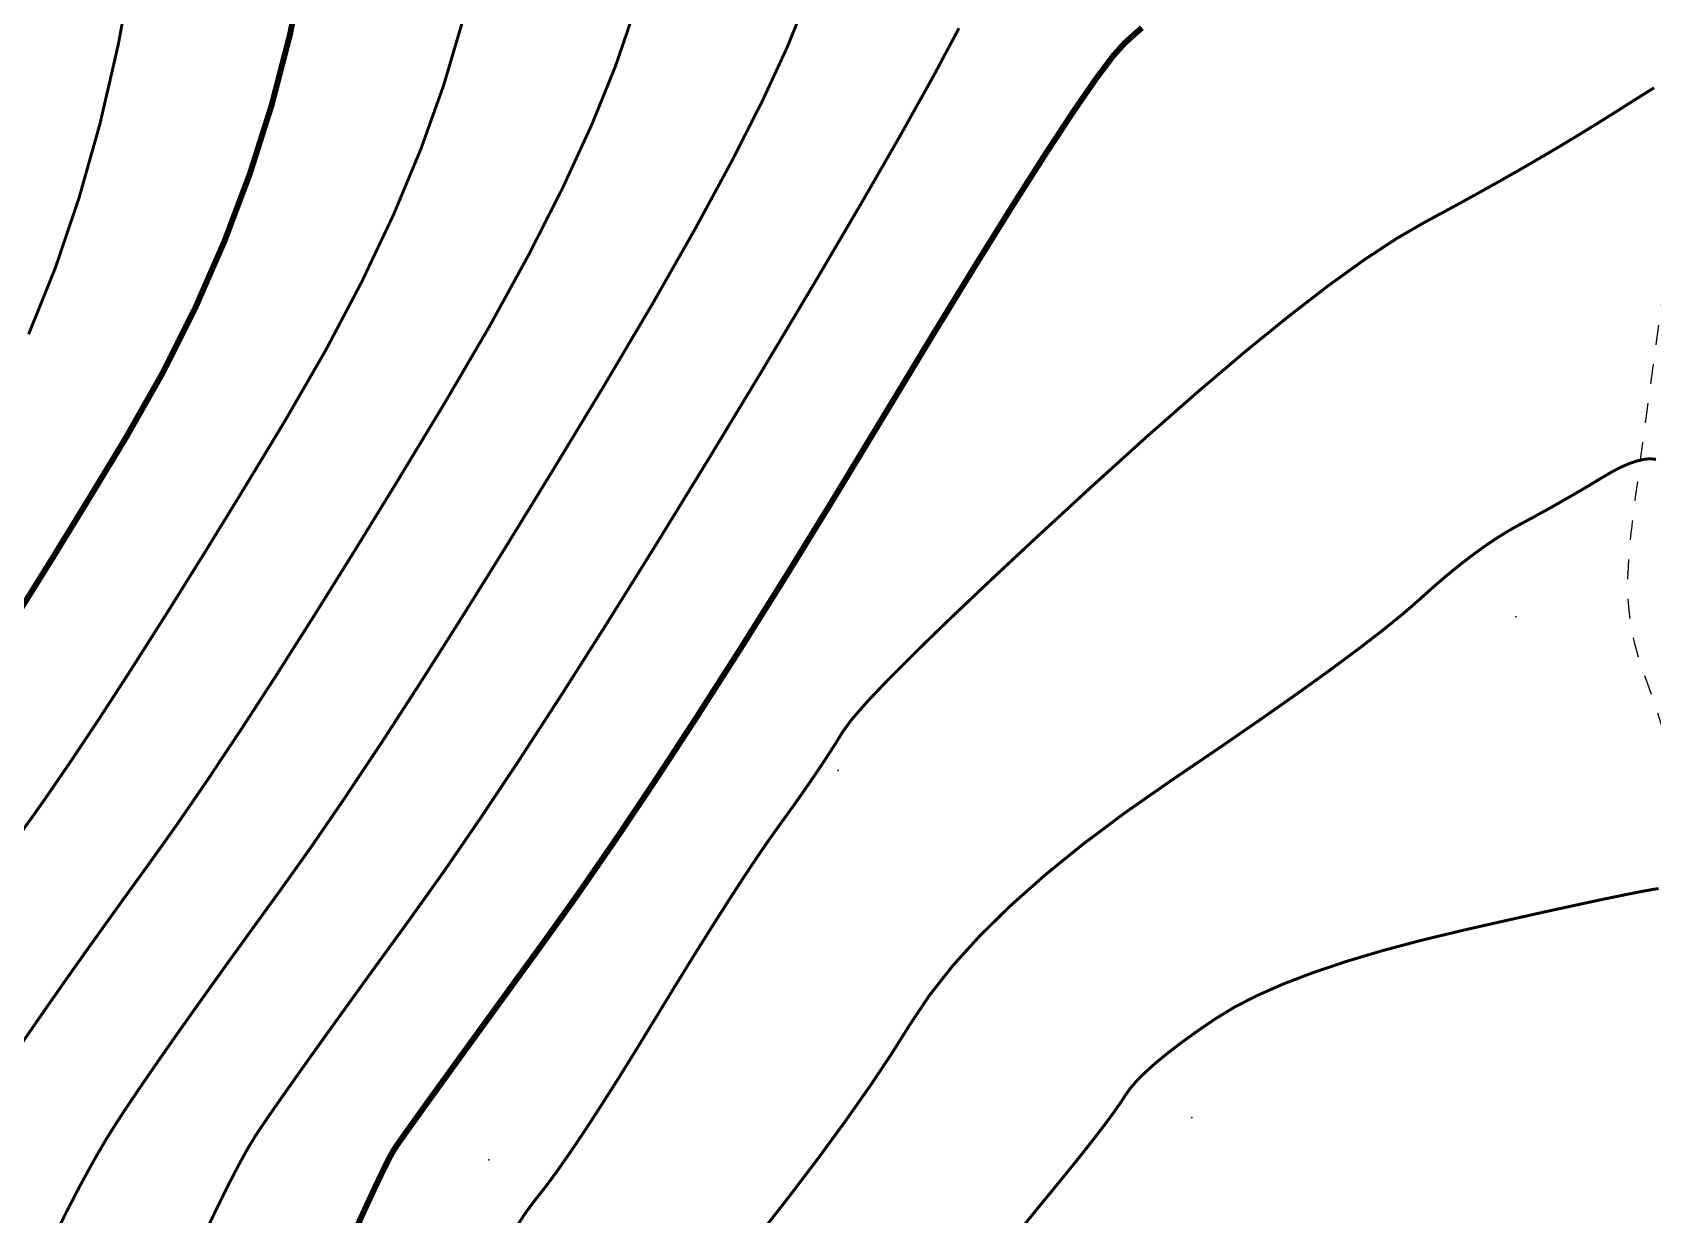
# Model space of a CAD drawing. Extents: x 940 to 1495, y 832 to 1212.
# Drawn here: x 1207.67 to 1248.83, y 894.16 to 924.2 of the extents above; entities that cross this region are included whole.
import ezdxf

# ---------------------------------------------------------------- set-up
doc = ezdxf.new("R2010")
doc.units = 0
doc.header["$LTSCALE"] = 0.5
doc.header["$PDSIZE"] = 0.2
doc.linetypes.add('X6', pattern=[2, 1, -1])
for name, color, linetype in [('DGX', 2, 'CONTINUOUS'), ('DLSS', 4, 'CONTINUOUS'), ('ZDH', 1, 'CONTINUOUS')]:
    doc.layers.add(name, color=color, linetype=linetype)

msp = doc.modelspace()

# ---------------------------------------------------------------- linework, layer by layer
at = {"layer": 'DGX', "linetype": 'Continuous', "const_width": 0.075, "flags": 128}
for points in [[(1217.758, 948.321), (1216.604, 946.823), (1215.603, 945.405), (1214.755, 944.068), (1214.06, 942.811), (1213.519, 941.636), (1213.065, 940.431), (1212.635, 939.089), (1212.228, 937.608), (1211.845, 935.99), (1211.485, 934.234), (1211.149, 932.339), (1210.836, 930.307), (1210.547, 928.137), (1210.233, 925.948), (1209.846, 923.861), (1209.387, 921.876), (1208.855, 919.992), (1208.251, 918.209), (1207.574, 916.528)], [(1217.758, 948.321), (1216.604, 946.823), (1215.603, 945.405), (1214.755, 944.068), (1214.06, 942.811), (1213.519, 941.636), (1213.065, 940.431), (1212.635, 939.089), (1212.228, 937.608), (1211.845, 935.99), (1211.485, 934.234), (1211.149, 932.339), (1210.836, 930.307), (1210.547, 928.137), (1210.233, 925.948), (1209.846, 923.861), (1209.387, 921.876), (1208.855, 919.992), (1208.251, 918.209), (1207.574, 916.528)], [(1217.758, 948.321), (1216.604, 946.823), (1215.603, 945.405), (1214.755, 944.068), (1214.06, 942.811), (1213.519, 941.636), (1213.065, 940.431), (1212.635, 939.089), (1212.228, 937.608), (1211.845, 935.99), (1211.485, 934.234), (1211.149, 932.339), (1210.836, 930.307), (1210.547, 928.137), (1210.233, 925.948), (1209.846, 923.861), (1209.387, 921.876), (1208.855, 919.992), (1208.251, 918.209), (1207.574, 916.528)], [(1217.758, 948.321), (1216.604, 946.823), (1215.603, 945.405), (1214.755, 944.068), (1214.06, 942.811), (1213.519, 941.636), (1213.065, 940.431), (1212.635, 939.089), (1212.228, 937.608), (1211.845, 935.99), (1211.485, 934.234), (1211.149, 932.339), (1210.836, 930.307), (1210.547, 928.137), (1210.233, 925.948), (1209.846, 923.861), (1209.387, 921.876), (1208.855, 919.992), (1208.251, 918.209), (1207.574, 916.528)], [(1217.758, 948.321), (1216.604, 946.823), (1215.603, 945.405), (1214.755, 944.068), (1214.06, 942.811), (1213.519, 941.636), (1213.065, 940.431), (1212.635, 939.089), (1212.228, 937.608), (1211.845, 935.99), (1211.485, 934.234), (1211.149, 932.339), (1210.836, 930.307), (1210.547, 928.137), (1210.233, 925.948), (1209.846, 923.861), (1209.387, 921.876), (1208.855, 919.992), (1208.251, 918.209), (1207.574, 916.528)], [(1217.758, 948.321), (1216.604, 946.823), (1215.603, 945.405), (1214.755, 944.068), (1214.06, 942.811), (1213.519, 941.636), (1213.065, 940.431), (1212.635, 939.089), (1212.228, 937.608), (1211.845, 935.99), (1211.485, 934.234), (1211.149, 932.339), (1210.836, 930.307), (1210.547, 928.137), (1210.233, 925.948), (1209.846, 923.861), (1209.387, 921.876), (1208.855, 919.992), (1208.251, 918.209), (1207.574, 916.528)], [(1227.313, 924.981), (1226.843, 923.819), (1226.219, 922.47), (1225.441, 920.935), (1224.509, 919.213), (1223.424, 917.305), (1222.185, 915.211), (1220.905, 913.096), (1219.697, 911.128), (1218.561, 909.307), (1217.497, 907.631), (1216.506, 906.102), (1215.586, 904.72), (1214.738, 903.484), (1213.962, 902.394), (1213.25, 901.413), (1212.594, 900.503), (1211.994, 899.665), (1211.45, 898.898), (1210.963, 898.203), (1210.532, 897.579), (1210.157, 897.026), (1209.838, 896.544), (1209.538, 896.066), (1209.221, 895.52), (1208.886, 894.908), (1208.535, 894.23), (1208.165, 893.486)], [(1227.313, 924.981), (1226.843, 923.819), (1226.219, 922.47), (1225.441, 920.935), (1224.509, 919.213), (1223.424, 917.305), (1222.185, 915.211), (1220.905, 913.096), (1219.697, 911.128), (1218.561, 909.307), (1217.497, 907.631), (1216.506, 906.102), (1215.586, 904.72), (1214.738, 903.484), (1213.962, 902.394), (1213.25, 901.413), (1212.594, 900.503), (1211.994, 899.665), (1211.45, 898.898), (1210.963, 898.203), (1210.532, 897.579), (1210.157, 897.026), (1209.838, 896.544), (1209.538, 896.066), (1209.221, 895.52), (1208.886, 894.908), (1208.535, 894.23), (1208.165, 893.486)], [(1227.313, 924.981), (1226.843, 923.819), (1226.219, 922.47), (1225.441, 920.935), (1224.509, 919.213), (1223.424, 917.305), (1222.185, 915.211), (1220.905, 913.096), (1219.697, 911.128), (1218.561, 909.307), (1217.497, 907.631), (1216.506, 906.102), (1215.586, 904.72), (1214.738, 903.484), (1213.962, 902.394), (1213.25, 901.413), (1212.594, 900.503), (1211.994, 899.665), (1211.45, 898.898), (1210.963, 898.203), (1210.532, 897.579), (1210.157, 897.026), (1209.838, 896.544), (1209.538, 896.066), (1209.221, 895.52), (1208.886, 894.908), (1208.535, 894.23), (1208.165, 893.486)], [(1227.313, 924.981), (1226.843, 923.819), (1226.219, 922.47), (1225.441, 920.935), (1224.509, 919.213), (1223.424, 917.305), (1222.185, 915.211), (1220.905, 913.096), (1219.697, 911.128), (1218.561, 909.307), (1217.497, 907.631), (1216.506, 906.102), (1215.586, 904.72), (1214.738, 903.484), (1213.962, 902.394), (1213.25, 901.413), (1212.594, 900.503), (1211.994, 899.665), (1211.45, 898.898), (1210.963, 898.203), (1210.532, 897.579), (1210.157, 897.026), (1209.838, 896.544), (1209.538, 896.066), (1209.221, 895.52), (1208.886, 894.908), (1208.535, 894.23), (1208.165, 893.486)], [(1222.947, 924.701), (1222.479, 923.333), (1221.878, 921.85), (1221.143, 920.253), (1220.275, 918.542), (1219.274, 916.716), (1218.139, 914.775), (1216.971, 912.845), (1215.868, 911.048), (1214.83, 909.384), (1213.859, 907.854), (1212.953, 906.458), (1212.113, 905.196), (1211.339, 904.067), (1210.63, 903.072), (1209.972, 902.163), (1209.348, 901.294), (1208.758, 900.465), (1208.204, 899.675), (1207.683, 898.925), (1207.198, 898.215)], [(1222.947, 924.701), (1222.479, 923.333), (1221.878, 921.85), (1221.143, 920.253), (1220.275, 918.542), (1219.274, 916.716), (1218.139, 914.775), (1216.971, 912.845), (1215.868, 911.048), (1214.83, 909.384), (1213.859, 907.854), (1212.953, 906.458), (1212.113, 905.196), (1211.339, 904.067), (1210.63, 903.072), (1209.972, 902.163), (1209.348, 901.294), (1208.758, 900.465), (1208.204, 899.675), (1207.683, 898.925), (1207.198, 898.215)], [(1222.947, 924.701), (1222.479, 923.333), (1221.878, 921.85), (1221.143, 920.253), (1220.275, 918.542), (1219.274, 916.716), (1218.139, 914.775), (1216.971, 912.845), (1215.868, 911.048), (1214.83, 909.384), (1213.859, 907.854), (1212.953, 906.458), (1212.113, 905.196), (1211.339, 904.067), (1210.63, 903.072), (1209.972, 902.163), (1209.348, 901.294), (1208.758, 900.465), (1208.204, 899.675), (1207.683, 898.925), (1207.198, 898.215)], [(1222.947, 924.701), (1222.479, 923.333), (1221.878, 921.85), (1221.143, 920.253), (1220.275, 918.542), (1219.274, 916.716), (1218.139, 914.775), (1216.971, 912.845), (1215.868, 911.048), (1214.83, 909.384), (1213.859, 907.854), (1212.953, 906.458), (1212.113, 905.196), (1211.339, 904.067), (1210.63, 903.072), (1209.972, 902.163), (1209.348, 901.294), (1208.758, 900.465), (1208.204, 899.675), (1207.683, 898.925), (1207.198, 898.215)], [(1222.947, 924.701), (1222.479, 923.333), (1221.878, 921.85), (1221.143, 920.253), (1220.275, 918.542), (1219.274, 916.716), (1218.139, 914.775), (1216.971, 912.845), (1215.868, 911.048), (1214.83, 909.384), (1213.859, 907.854), (1212.953, 906.458), (1212.113, 905.196), (1211.339, 904.067), (1210.63, 903.072), (1209.972, 902.163), (1209.348, 901.294), (1208.758, 900.465), (1208.204, 899.675), (1207.683, 898.925), (1207.198, 898.215)], [(1222.947, 924.701), (1222.479, 923.333), (1221.878, 921.85), (1221.143, 920.253), (1220.275, 918.542), (1219.274, 916.716), (1218.139, 914.775), (1216.971, 912.845), (1215.868, 911.048), (1214.83, 909.384), (1213.859, 907.854), (1212.953, 906.458), (1212.113, 905.196), (1211.339, 904.067), (1210.63, 903.072), (1209.972, 902.163), (1209.348, 901.294), (1208.758, 900.465), (1208.204, 899.675), (1207.683, 898.925), (1207.198, 898.215)], [(1218.58, 924.421), (1218.115, 922.847), (1217.537, 921.231), (1216.846, 919.572), (1216.041, 917.87), (1215.124, 916.127), (1214.093, 914.34), (1213.036, 912.593), (1212.038, 910.967), (1211.099, 909.462), (1210.22, 908.077), (1209.401, 906.814), (1208.641, 905.672), (1207.94, 904.65), (1207.299, 903.75)], [(1218.58, 924.421), (1218.115, 922.847), (1217.537, 921.231), (1216.846, 919.572), (1216.041, 917.87), (1215.124, 916.127), (1214.093, 914.34), (1213.036, 912.593), (1212.038, 910.967), (1211.099, 909.462), (1210.22, 908.077), (1209.401, 906.814), (1208.641, 905.672), (1207.94, 904.65), (1207.299, 903.75)], [(1218.58, 924.421), (1218.115, 922.847), (1217.537, 921.231), (1216.846, 919.572), (1216.041, 917.87), (1215.124, 916.127), (1214.093, 914.34), (1213.036, 912.593), (1212.038, 910.967), (1211.099, 909.462), (1210.22, 908.077), (1209.401, 906.814), (1208.641, 905.672), (1207.94, 904.65), (1207.299, 903.75)], [(1218.58, 924.421), (1218.115, 922.847), (1217.537, 921.231), (1216.846, 919.572), (1216.041, 917.87), (1215.124, 916.127), (1214.093, 914.34), (1213.036, 912.593), (1212.038, 910.967), (1211.099, 909.462), (1210.22, 908.077), (1209.401, 906.814), (1208.641, 905.672), (1207.94, 904.65), (1207.299, 903.75)], [(1218.58, 924.421), (1218.115, 922.847), (1217.537, 921.231), (1216.846, 919.572), (1216.041, 917.87), (1215.124, 916.127), (1214.093, 914.34), (1213.036, 912.593), (1212.038, 910.967), (1211.099, 909.462), (1210.22, 908.077), (1209.401, 906.814), (1208.641, 905.672), (1207.94, 904.65), (1207.299, 903.75)], [(1218.58, 924.421), (1218.115, 922.847), (1217.537, 921.231), (1216.846, 919.572), (1216.041, 917.87), (1215.124, 916.127), (1214.093, 914.34), (1213.036, 912.593), (1212.038, 910.967), (1211.099, 909.462), (1210.22, 908.077), (1209.401, 906.814), (1208.641, 905.672), (1207.94, 904.65), (1207.299, 903.75)], [(1231.207, 924.304), (1230.56, 923.09), (1229.738, 921.616), (1228.743, 919.885), (1227.574, 917.894), (1226.231, 915.646), (1224.84, 913.348), (1223.527, 911.209), (1222.292, 909.229), (1221.136, 907.408), (1220.058, 905.746), (1219.058, 904.244), (1218.136, 902.9), (1217.293, 901.716), (1216.527, 900.662), (1215.84, 899.712), (1215.23, 898.865), (1214.697, 898.121), (1214.243, 897.48), (1213.866, 896.943), (1213.567, 896.508), (1213.345, 896.177), (1213.143, 895.845), (1212.903, 895.41), (1212.625, 894.871), (1212.309, 894.228), (1211.954, 893.482)], [(1231.207, 924.304), (1230.56, 923.09), (1229.738, 921.616), (1228.743, 919.885), (1227.574, 917.894), (1226.231, 915.646), (1224.84, 913.348), (1223.527, 911.209), (1222.292, 909.229), (1221.136, 907.408), (1220.058, 905.746), (1219.058, 904.244), (1218.136, 902.9), (1217.293, 901.716), (1216.527, 900.662), (1215.84, 899.712), (1215.23, 898.865), (1214.697, 898.121), (1214.243, 897.48), (1213.866, 896.943), (1213.567, 896.508), (1213.345, 896.177), (1213.143, 895.845), (1212.903, 895.41), (1212.625, 894.871), (1212.309, 894.228), (1211.954, 893.482)], [(1231.207, 924.304), (1230.56, 923.09), (1229.738, 921.616), (1228.743, 919.885), (1227.574, 917.894), (1226.231, 915.646), (1224.84, 913.348), (1223.527, 911.209), (1222.292, 909.229), (1221.136, 907.408), (1220.058, 905.746), (1219.058, 904.244), (1218.136, 902.9), (1217.293, 901.716), (1216.527, 900.662), (1215.84, 899.712), (1215.23, 898.865), (1214.697, 898.121), (1214.243, 897.48), (1213.866, 896.943), (1213.567, 896.508), (1213.345, 896.177), (1213.143, 895.845), (1212.903, 895.41), (1212.625, 894.871), (1212.309, 894.228), (1211.954, 893.482)], [(1231.207, 924.304), (1230.56, 923.09), (1229.738, 921.616), (1228.743, 919.885), (1227.574, 917.894), (1226.231, 915.646), (1224.84, 913.348), (1223.527, 911.209), (1222.292, 909.229), (1221.136, 907.408), (1220.058, 905.746), (1219.058, 904.244), (1218.136, 902.9), (1217.293, 901.716), (1216.527, 900.662), (1215.84, 899.712), (1215.23, 898.865), (1214.697, 898.121), (1214.243, 897.48), (1213.866, 896.943), (1213.567, 896.508), (1213.345, 896.177), (1213.143, 895.845), (1212.903, 895.41), (1212.625, 894.871), (1212.309, 894.228), (1211.954, 893.482)], [(1231.207, 924.304), (1230.56, 923.09), (1229.738, 921.616), (1228.743, 919.885), (1227.574, 917.894), (1226.231, 915.646), (1224.84, 913.348), (1223.527, 911.209), (1222.292, 909.229), (1221.136, 907.408), (1220.058, 905.746), (1219.058, 904.244), (1218.136, 902.9), (1217.293, 901.716), (1216.527, 900.662), (1215.84, 899.712), (1215.23, 898.865), (1214.697, 898.121), (1214.243, 897.48), (1213.866, 896.943), (1213.567, 896.508), (1213.345, 896.177), (1213.143, 895.845), (1212.903, 895.41), (1212.625, 894.871), (1212.309, 894.228), (1211.954, 893.482)], [(1231.207, 924.304), (1230.56, 923.09), (1229.738, 921.616), (1228.743, 919.885), (1227.574, 917.894), (1226.231, 915.646), (1224.84, 913.348), (1223.527, 911.209), (1222.292, 909.229), (1221.136, 907.408), (1220.058, 905.746), (1219.058, 904.244), (1218.136, 902.9), (1217.293, 901.716), (1216.527, 900.662), (1215.84, 899.712), (1215.23, 898.865), (1214.697, 898.121), (1214.243, 897.48), (1213.866, 896.943), (1213.567, 896.508), (1213.345, 896.177), (1213.143, 895.845), (1212.903, 895.41), (1212.625, 894.871), (1212.309, 894.228), (1211.954, 893.482)], [(1248.864, 922.791), (1248.422, 922.514), (1247.914, 922.192), (1247.364, 921.848), (1246.798, 921.501), (1246.215, 921.153), (1245.615, 920.802), (1244.998, 920.45), (1244.365, 920.095), (1243.714, 919.739), (1243.047, 919.38), (1242.323, 918.961), (1241.504, 918.421), (1240.59, 917.763), (1239.581, 916.984), (1238.476, 916.086), (1237.277, 915.068), (1235.982, 913.93), (1234.592, 912.672), (1233.235, 911.422), (1232.04, 910.307), (1231.006, 909.326), (1230.134, 908.48), (1229.424, 907.769), (1228.876, 907.193), (1228.489, 906.751), (1228.264, 906.444), (1228.113, 906.197), (1227.947, 905.935), (1227.766, 905.659), (1227.571, 905.367), (1227.361, 905.061), (1227.137, 904.74), (1226.899, 904.405), (1226.645, 904.054), (1226.368, 903.665), (1226.058, 903.211), (1225.714, 902.694), (1225.338, 902.113), (1224.928, 901.469), (1224.484, 900.761), (1224.008, 899.989), (1223.498, 899.153), (1222.99, 898.322), (1222.519, 897.564), (1222.083, 896.88), (1221.684, 896.268), (1221.322, 895.729), (1220.996, 895.263), (1220.706, 894.87), (1220.453, 894.55), (1220.202, 894.216), (1219.921, 893.78)], [(1248.864, 922.791), (1248.422, 922.514), (1247.914, 922.192), (1247.364, 921.848), (1246.798, 921.501), (1246.215, 921.153), (1245.615, 920.802), (1244.998, 920.45), (1244.365, 920.095), (1243.714, 919.739), (1243.047, 919.38), (1242.323, 918.961), (1241.504, 918.421), (1240.59, 917.763), (1239.581, 916.984), (1238.476, 916.086), (1237.277, 915.068), (1235.982, 913.93), (1234.592, 912.672), (1233.235, 911.422), (1232.04, 910.307), (1231.006, 909.326), (1230.134, 908.48), (1229.424, 907.769), (1228.876, 907.193), (1228.489, 906.751), (1228.264, 906.444), (1228.113, 906.197), (1227.947, 905.935), (1227.766, 905.659), (1227.571, 905.367), (1227.361, 905.061), (1227.137, 904.74), (1226.899, 904.405), (1226.645, 904.054), (1226.368, 903.665), (1226.058, 903.211), (1225.714, 902.694), (1225.338, 902.113), (1224.928, 901.469), (1224.484, 900.761), (1224.008, 899.989), (1223.498, 899.153), (1222.99, 898.322), (1222.519, 897.564), (1222.083, 896.88), (1221.684, 896.268), (1221.322, 895.729), (1220.996, 895.263), (1220.706, 894.87), (1220.453, 894.55), (1220.202, 894.216), (1219.921, 893.78)], [(1248.864, 922.791), (1248.422, 922.514), (1247.914, 922.192), (1247.364, 921.848), (1246.798, 921.501), (1246.215, 921.153), (1245.615, 920.802), (1244.998, 920.45), (1244.365, 920.095), (1243.714, 919.739), (1243.047, 919.38), (1242.323, 918.961), (1241.504, 918.421), (1240.59, 917.763), (1239.581, 916.984), (1238.476, 916.086), (1237.277, 915.068), (1235.982, 913.93), (1234.592, 912.672), (1233.235, 911.422), (1232.04, 910.307), (1231.006, 909.326), (1230.134, 908.48), (1229.424, 907.769), (1228.876, 907.193), (1228.489, 906.751), (1228.264, 906.444), (1228.113, 906.197), (1227.947, 905.935), (1227.766, 905.659), (1227.571, 905.367), (1227.361, 905.061), (1227.137, 904.74), (1226.899, 904.405), (1226.645, 904.054), (1226.368, 903.665), (1226.058, 903.211), (1225.714, 902.694), (1225.338, 902.113), (1224.928, 901.469), (1224.484, 900.761), (1224.008, 899.989), (1223.498, 899.153), (1222.99, 898.322), (1222.519, 897.564), (1222.083, 896.88), (1221.684, 896.268), (1221.322, 895.729), (1220.996, 895.263), (1220.706, 894.87), (1220.453, 894.55), (1220.202, 894.216), (1219.921, 893.78)], [(1248.864, 922.791), (1248.422, 922.514), (1247.914, 922.192), (1247.364, 921.848), (1246.798, 921.501), (1246.215, 921.153), (1245.615, 920.802), (1244.998, 920.45), (1244.365, 920.095), (1243.714, 919.739), (1243.047, 919.38), (1242.323, 918.961), (1241.504, 918.421), (1240.59, 917.763), (1239.581, 916.984), (1238.476, 916.086), (1237.277, 915.068), (1235.982, 913.93), (1234.592, 912.672), (1233.235, 911.422), (1232.04, 910.307), (1231.006, 909.326), (1230.134, 908.48), (1229.424, 907.769), (1228.876, 907.193), (1228.489, 906.751), (1228.264, 906.444), (1228.113, 906.197), (1227.947, 905.935), (1227.766, 905.659), (1227.571, 905.367), (1227.361, 905.061), (1227.137, 904.74), (1226.899, 904.405), (1226.645, 904.054), (1226.368, 903.665), (1226.058, 903.211), (1225.714, 902.694), (1225.338, 902.113), (1224.928, 901.469), (1224.484, 900.761), (1224.008, 899.989), (1223.498, 899.153), (1222.99, 898.322), (1222.519, 897.564), (1222.083, 896.88), (1221.684, 896.268), (1221.322, 895.729), (1220.996, 895.263), (1220.706, 894.87), (1220.453, 894.55), (1220.202, 894.216), (1219.921, 893.78)], [(1248.864, 922.791), (1248.422, 922.514), (1247.914, 922.192), (1247.364, 921.848), (1246.798, 921.501), (1246.215, 921.153), (1245.615, 920.802), (1244.998, 920.45), (1244.365, 920.095), (1243.714, 919.739), (1243.047, 919.38), (1242.323, 918.961), (1241.504, 918.421), (1240.59, 917.763), (1239.581, 916.984), (1238.476, 916.086), (1237.277, 915.068), (1235.982, 913.93), (1234.592, 912.672), (1233.235, 911.422), (1232.04, 910.307), (1231.006, 909.326), (1230.134, 908.48), (1229.424, 907.769), (1228.876, 907.193), (1228.489, 906.751), (1228.264, 906.444), (1228.113, 906.197), (1227.947, 905.935), (1227.766, 905.659), (1227.571, 905.367), (1227.361, 905.061), (1227.137, 904.74), (1226.899, 904.405), (1226.645, 904.054), (1226.368, 903.665), (1226.058, 903.211), (1225.714, 902.694), (1225.338, 902.113), (1224.928, 901.469), (1224.484, 900.761), (1224.008, 899.989), (1223.498, 899.153), (1222.99, 898.322), (1222.519, 897.564), (1222.083, 896.88), (1221.684, 896.268), (1221.322, 895.729), (1220.996, 895.263), (1220.706, 894.87), (1220.453, 894.55), (1220.202, 894.216), (1219.921, 893.78)], [(1248.864, 922.791), (1248.422, 922.514), (1247.914, 922.192), (1247.364, 921.848), (1246.798, 921.501), (1246.215, 921.153), (1245.615, 920.802), (1244.998, 920.45), (1244.365, 920.095), (1243.714, 919.739), (1243.047, 919.38), (1242.323, 918.961), (1241.504, 918.421), (1240.59, 917.763), (1239.581, 916.984), (1238.476, 916.086), (1237.277, 915.068), (1235.982, 913.93), (1234.592, 912.672), (1233.235, 911.422), (1232.04, 910.307), (1231.006, 909.326), (1230.134, 908.48), (1229.424, 907.769), (1228.876, 907.193), (1228.489, 906.751), (1228.264, 906.444), (1228.113, 906.197), (1227.947, 905.935), (1227.766, 905.659), (1227.571, 905.367), (1227.361, 905.061), (1227.137, 904.74), (1226.899, 904.405), (1226.645, 904.054), (1226.368, 903.665), (1226.058, 903.211), (1225.714, 902.694), (1225.338, 902.113), (1224.928, 901.469), (1224.484, 900.761), (1224.008, 899.989), (1223.498, 899.153), (1222.99, 898.322), (1222.519, 897.564), (1222.083, 896.88), (1221.684, 896.268), (1221.322, 895.729), (1220.996, 895.263), (1220.706, 894.87), (1220.453, 894.55), (1220.202, 894.216), (1219.921, 893.78)], [(1248.914, 913.35), (1248.776, 913.365), (1248.62, 913.354), (1248.446, 913.316), (1248.255, 913.253), (1248.045, 913.162), (1247.817, 913.046), (1247.572, 912.904), (1247.316, 912.748), (1247.057, 912.594), (1246.795, 912.441), (1246.53, 912.289), (1246.263, 912.137), (1245.992, 911.987), (1245.719, 911.838), (1245.443, 911.69), (1245.16, 911.531), (1244.867, 911.349), (1244.564, 911.144), (1244.25, 910.917), (1243.926, 910.667), (1243.592, 910.395), (1243.248, 910.099), (1242.894, 909.781), (1242.481, 909.421), (1241.961, 909), (1241.334, 908.518), (1240.6, 907.974), (1239.76, 907.37), (1238.812, 906.704), (1237.757, 905.977), (1236.595, 905.189), (1235.429, 904.375), (1234.359, 903.574), (1233.385, 902.783), (1232.509, 902.004), (1231.729, 901.237), (1231.045, 900.481), (1230.459, 899.736), (1229.969, 899.002), (1229.493, 898.246), (1228.95, 897.432), (1228.338, 896.56), (1227.658, 895.63), (1226.91, 894.643), (1226.094, 893.598)], [(1248.914, 913.35), (1248.776, 913.365), (1248.62, 913.354), (1248.446, 913.316), (1248.255, 913.253), (1248.045, 913.162), (1247.817, 913.046), (1247.572, 912.904), (1247.316, 912.748), (1247.057, 912.594), (1246.795, 912.441), (1246.53, 912.289), (1246.263, 912.137), (1245.992, 911.987), (1245.719, 911.838), (1245.443, 911.69), (1245.16, 911.531), (1244.867, 911.349), (1244.564, 911.144), (1244.25, 910.917), (1243.926, 910.667), (1243.592, 910.395), (1243.248, 910.099), (1242.894, 909.781), (1242.481, 909.421), (1241.961, 909), (1241.334, 908.518), (1240.6, 907.974), (1239.76, 907.37), (1238.812, 906.704), (1237.757, 905.977), (1236.595, 905.189), (1235.429, 904.375), (1234.359, 903.574), (1233.385, 902.783), (1232.509, 902.004), (1231.729, 901.237), (1231.045, 900.481), (1230.459, 899.736), (1229.969, 899.002), (1229.493, 898.246), (1228.95, 897.432), (1228.338, 896.56), (1227.658, 895.63), (1226.91, 894.643), (1226.094, 893.598)], [(1248.914, 913.35), (1248.776, 913.365), (1248.62, 913.354), (1248.446, 913.316), (1248.255, 913.253), (1248.045, 913.162), (1247.817, 913.046), (1247.572, 912.904), (1247.316, 912.748), (1247.057, 912.594), (1246.795, 912.441), (1246.53, 912.289), (1246.263, 912.137), (1245.992, 911.987), (1245.719, 911.838), (1245.443, 911.69), (1245.16, 911.531), (1244.867, 911.349), (1244.564, 911.144), (1244.25, 910.917), (1243.926, 910.667), (1243.592, 910.395), (1243.248, 910.099), (1242.894, 909.781), (1242.481, 909.421), (1241.961, 909), (1241.334, 908.518), (1240.6, 907.974), (1239.76, 907.37), (1238.812, 906.704), (1237.757, 905.977), (1236.595, 905.189), (1235.429, 904.375), (1234.359, 903.574), (1233.385, 902.783), (1232.509, 902.004), (1231.729, 901.237), (1231.045, 900.481), (1230.459, 899.736), (1229.969, 899.002), (1229.493, 898.246), (1228.95, 897.432), (1228.338, 896.56), (1227.658, 895.63), (1226.91, 894.643), (1226.094, 893.598)], [(1248.914, 913.35), (1248.776, 913.365), (1248.62, 913.354), (1248.446, 913.316), (1248.255, 913.253), (1248.045, 913.162), (1247.817, 913.046), (1247.572, 912.904), (1247.316, 912.748), (1247.057, 912.594), (1246.795, 912.441), (1246.53, 912.289), (1246.263, 912.137), (1245.992, 911.987), (1245.719, 911.838), (1245.443, 911.69), (1245.16, 911.531), (1244.867, 911.349), (1244.564, 911.144), (1244.25, 910.917), (1243.926, 910.667), (1243.592, 910.395), (1243.248, 910.099), (1242.894, 909.781), (1242.481, 909.421), (1241.961, 909), (1241.334, 908.518), (1240.6, 907.974), (1239.76, 907.37), (1238.812, 906.704), (1237.757, 905.977), (1236.595, 905.189), (1235.429, 904.375), (1234.359, 903.574), (1233.385, 902.783), (1232.509, 902.004), (1231.729, 901.237), (1231.045, 900.481), (1230.459, 899.736), (1229.969, 899.002), (1229.493, 898.246), (1228.95, 897.432), (1228.338, 896.56), (1227.658, 895.63), (1226.91, 894.643), (1226.094, 893.598)], [(1248.914, 913.35), (1248.776, 913.365), (1248.62, 913.354), (1248.446, 913.316), (1248.255, 913.253), (1248.045, 913.162), (1247.817, 913.046), (1247.572, 912.904), (1247.316, 912.748), (1247.057, 912.594), (1246.795, 912.441), (1246.53, 912.289), (1246.263, 912.137), (1245.992, 911.987), (1245.719, 911.838), (1245.443, 911.69), (1245.16, 911.531), (1244.867, 911.349), (1244.564, 911.144), (1244.25, 910.917), (1243.926, 910.667), (1243.592, 910.395), (1243.248, 910.099), (1242.894, 909.781), (1242.481, 909.421), (1241.961, 909), (1241.334, 908.518), (1240.6, 907.974), (1239.76, 907.37), (1238.812, 906.704), (1237.757, 905.977), (1236.595, 905.189), (1235.429, 904.375), (1234.359, 903.574), (1233.385, 902.783), (1232.509, 902.004), (1231.729, 901.237), (1231.045, 900.481), (1230.459, 899.736), (1229.969, 899.002), (1229.493, 898.246), (1228.95, 897.432), (1228.338, 896.56), (1227.658, 895.63), (1226.91, 894.643), (1226.094, 893.598)], [(1248.914, 913.35), (1248.776, 913.365), (1248.62, 913.354), (1248.446, 913.316), (1248.255, 913.253), (1248.045, 913.162), (1247.817, 913.046), (1247.572, 912.904), (1247.316, 912.748), (1247.057, 912.594), (1246.795, 912.441), (1246.53, 912.289), (1246.263, 912.137), (1245.992, 911.987), (1245.719, 911.838), (1245.443, 911.69), (1245.16, 911.531), (1244.867, 911.349), (1244.564, 911.144), (1244.25, 910.917), (1243.926, 910.667), (1243.592, 910.395), (1243.248, 910.099), (1242.894, 909.781), (1242.481, 909.421), (1241.961, 909), (1241.334, 908.518), (1240.6, 907.974), (1239.76, 907.37), (1238.812, 906.704), (1237.757, 905.977), (1236.595, 905.189), (1235.429, 904.375), (1234.359, 903.574), (1233.385, 902.783), (1232.509, 902.004), (1231.729, 901.237), (1231.045, 900.481), (1230.459, 899.736), (1229.969, 899.002), (1229.493, 898.246), (1228.95, 897.432), (1228.338, 896.56), (1227.658, 895.63), (1226.91, 894.643), (1226.094, 893.598)], [(1248.978, 902.448), (1248.629, 902.387), (1248.162, 902.296), (1247.575, 902.175), (1246.87, 902.024), (1246.044, 901.844), (1245.1, 901.633), (1244.036, 901.392), (1242.955, 901.132), (1241.955, 900.866), (1241.039, 900.592), (1240.205, 900.312), (1239.454, 900.025), (1238.785, 899.731), (1238.199, 899.43), (1237.696, 899.122), (1237.256, 898.82), (1236.861, 898.535), (1236.511, 898.267), (1236.205, 898.016), (1235.945, 897.783), (1235.728, 897.568), (1235.557, 897.369), (1235.43, 897.188), (1235.303, 896.992), (1235.13, 896.746), (1234.912, 896.451), (1234.649, 896.108), (1234.34, 895.715), (1233.986, 895.274), (1233.586, 894.784), (1233.141, 894.244), (1232.66, 893.645)], [(1248.978, 902.448), (1248.629, 902.387), (1248.162, 902.296), (1247.575, 902.175), (1246.87, 902.024), (1246.044, 901.844), (1245.1, 901.633), (1244.036, 901.392), (1242.955, 901.132), (1241.955, 900.866), (1241.039, 900.592), (1240.205, 900.312), (1239.454, 900.025), (1238.785, 899.731), (1238.199, 899.43), (1237.696, 899.122), (1237.256, 898.82), (1236.861, 898.535), (1236.511, 898.267), (1236.205, 898.016), (1235.945, 897.783), (1235.728, 897.568), (1235.557, 897.369), (1235.43, 897.188), (1235.303, 896.992), (1235.13, 896.746), (1234.912, 896.451), (1234.649, 896.108), (1234.34, 895.715), (1233.986, 895.274), (1233.586, 894.784), (1233.141, 894.244), (1232.66, 893.645)], [(1248.978, 902.448), (1248.629, 902.387), (1248.162, 902.296), (1247.575, 902.175), (1246.87, 902.024), (1246.044, 901.844), (1245.1, 901.633), (1244.036, 901.392), (1242.955, 901.132), (1241.955, 900.866), (1241.039, 900.592), (1240.205, 900.312), (1239.454, 900.025), (1238.785, 899.731), (1238.199, 899.43), (1237.696, 899.122), (1237.256, 898.82), (1236.861, 898.535), (1236.511, 898.267), (1236.205, 898.016), (1235.945, 897.783), (1235.728, 897.568), (1235.557, 897.369), (1235.43, 897.188), (1235.303, 896.992), (1235.13, 896.746), (1234.912, 896.451), (1234.649, 896.108), (1234.34, 895.715), (1233.986, 895.274), (1233.586, 894.784), (1233.141, 894.244), (1232.66, 893.645)], [(1248.978, 902.448), (1248.629, 902.387), (1248.162, 902.296), (1247.575, 902.175), (1246.87, 902.024), (1246.044, 901.844), (1245.1, 901.633), (1244.036, 901.392), (1242.955, 901.132), (1241.955, 900.866), (1241.039, 900.592), (1240.205, 900.312), (1239.454, 900.025), (1238.785, 899.731), (1238.199, 899.43), (1237.696, 899.122), (1237.256, 898.82), (1236.861, 898.535), (1236.511, 898.267), (1236.205, 898.016), (1235.945, 897.783), (1235.728, 897.568), (1235.557, 897.369), (1235.43, 897.188), (1235.303, 896.992), (1235.13, 896.746), (1234.912, 896.451), (1234.649, 896.108), (1234.34, 895.715), (1233.986, 895.274), (1233.586, 894.784), (1233.141, 894.244), (1232.66, 893.645)], [(1248.978, 902.448), (1248.629, 902.387), (1248.162, 902.296), (1247.575, 902.175), (1246.87, 902.024), (1246.044, 901.844), (1245.1, 901.633), (1244.036, 901.392), (1242.955, 901.132), (1241.955, 900.866), (1241.039, 900.592), (1240.205, 900.312), (1239.454, 900.025), (1238.785, 899.731), (1238.199, 899.43), (1237.696, 899.122), (1237.256, 898.82), (1236.861, 898.535), (1236.511, 898.267), (1236.205, 898.016), (1235.945, 897.783), (1235.728, 897.568), (1235.557, 897.369), (1235.43, 897.188), (1235.303, 896.992), (1235.13, 896.746), (1234.912, 896.451), (1234.649, 896.108), (1234.34, 895.715), (1233.986, 895.274), (1233.586, 894.784), (1233.141, 894.244), (1232.66, 893.645)], [(1248.978, 902.448), (1248.629, 902.387), (1248.162, 902.296), (1247.575, 902.175), (1246.87, 902.024), (1246.044, 901.844), (1245.1, 901.633), (1244.036, 901.392), (1242.955, 901.132), (1241.955, 900.866), (1241.039, 900.592), (1240.205, 900.312), (1239.454, 900.025), (1238.785, 899.731), (1238.199, 899.43), (1237.696, 899.122), (1237.256, 898.82), (1236.861, 898.535), (1236.511, 898.267), (1236.205, 898.016), (1235.945, 897.783), (1235.728, 897.568), (1235.557, 897.369), (1235.43, 897.188), (1235.303, 896.992), (1235.13, 896.746), (1234.912, 896.451), (1234.649, 896.108), (1234.34, 895.715), (1233.986, 895.274), (1233.586, 894.784), (1233.141, 894.244), (1232.66, 893.645)]]:
    msp.add_lwpolyline(points, dxfattribs=at)
at = {"layer": 'DGX', "color": 3, "linetype": 'Continuous', "const_width": 0.15, "flags": 128}
for points in [[(1214.582, 925.951), (1214.213, 924.141), (1213.751, 922.361), (1213.196, 920.611), (1212.548, 918.89), (1211.808, 917.199), (1210.974, 915.537), (1210.048, 913.905), (1209.101, 912.342), (1208.208, 910.886), (1207.368, 909.539)], [(1214.582, 925.951), (1214.213, 924.141), (1213.751, 922.361), (1213.196, 920.611), (1212.548, 918.89), (1211.808, 917.199), (1210.974, 915.537), (1210.048, 913.905), (1209.101, 912.342), (1208.208, 910.886), (1207.368, 909.539)], [(1214.582, 925.951), (1214.213, 924.141), (1213.751, 922.361), (1213.196, 920.611), (1212.548, 918.89), (1211.808, 917.199), (1210.974, 915.537), (1210.048, 913.905), (1209.101, 912.342), (1208.208, 910.886), (1207.368, 909.539)], [(1214.582, 925.951), (1214.213, 924.141), (1213.751, 922.361), (1213.196, 920.611), (1212.548, 918.89), (1211.808, 917.199), (1210.974, 915.537), (1210.048, 913.905), (1209.101, 912.342), (1208.208, 910.886), (1207.368, 909.539)], [(1214.582, 925.951), (1214.213, 924.141), (1213.751, 922.361), (1213.196, 920.611), (1212.548, 918.89), (1211.808, 917.199), (1210.974, 915.537), (1210.048, 913.905), (1209.101, 912.342), (1208.208, 910.886), (1207.368, 909.539)], [(1214.582, 925.951), (1214.213, 924.141), (1213.751, 922.361), (1213.196, 920.611), (1212.548, 918.89), (1211.808, 917.199), (1210.974, 915.537), (1210.048, 913.905), (1209.101, 912.342), (1208.208, 910.886), (1207.368, 909.539)], [(1235.854, 924.316), (1235.642, 924.13), (1235.415, 923.925), (1235.114, 923.588), (1234.68, 923.009), (1234.114, 922.188), (1233.414, 921.123), (1232.582, 919.816), (1231.617, 918.266), (1230.519, 916.473), (1229.288, 914.438), (1228.017, 912.341), (1226.801, 910.365), (1225.637, 908.509), (1224.527, 906.774), (1223.471, 905.159), (1222.469, 903.665), (1221.52, 902.291), (1220.624, 901.038), (1219.805, 899.912), (1219.086, 898.921), (1218.465, 898.065), (1217.944, 897.344), (1217.522, 896.758), (1217.2, 896.306), (1216.976, 895.99), (1216.852, 895.809), (1216.749, 895.624), (1216.586, 895.299), (1216.364, 894.833), (1216.083, 894.226), (1215.743, 893.479)], [(1235.854, 924.316), (1235.642, 924.13), (1235.415, 923.925), (1235.114, 923.588), (1234.68, 923.009), (1234.114, 922.188), (1233.414, 921.123), (1232.582, 919.816), (1231.617, 918.266), (1230.519, 916.473), (1229.288, 914.438), (1228.017, 912.341), (1226.801, 910.365), (1225.637, 908.509), (1224.527, 906.774), (1223.471, 905.159), (1222.469, 903.665), (1221.52, 902.291), (1220.624, 901.038), (1219.805, 899.912), (1219.086, 898.921), (1218.465, 898.065), (1217.944, 897.344), (1217.522, 896.758), (1217.2, 896.306), (1216.976, 895.99), (1216.852, 895.809), (1216.749, 895.624), (1216.586, 895.299), (1216.364, 894.833), (1216.083, 894.226), (1215.743, 893.479)], [(1235.854, 924.316), (1235.642, 924.13), (1235.415, 923.925), (1235.114, 923.588), (1234.68, 923.009), (1234.114, 922.188), (1233.414, 921.123), (1232.582, 919.816), (1231.617, 918.266), (1230.519, 916.473), (1229.288, 914.438), (1228.017, 912.341), (1226.801, 910.365), (1225.637, 908.509), (1224.527, 906.774), (1223.471, 905.159), (1222.469, 903.665), (1221.52, 902.291), (1220.624, 901.038), (1219.805, 899.912), (1219.086, 898.921), (1218.465, 898.065), (1217.944, 897.344), (1217.522, 896.758), (1217.2, 896.306), (1216.976, 895.99), (1216.852, 895.809), (1216.749, 895.624), (1216.586, 895.299), (1216.364, 894.833), (1216.083, 894.226), (1215.743, 893.479)], [(1235.854, 924.316), (1235.642, 924.13), (1235.415, 923.925), (1235.114, 923.588), (1234.68, 923.009), (1234.114, 922.188), (1233.414, 921.123), (1232.582, 919.816), (1231.617, 918.266), (1230.519, 916.473), (1229.288, 914.438), (1228.017, 912.341), (1226.801, 910.365), (1225.637, 908.509), (1224.527, 906.774), (1223.471, 905.159), (1222.469, 903.665), (1221.52, 902.291), (1220.624, 901.038), (1219.805, 899.912), (1219.086, 898.921), (1218.465, 898.065), (1217.944, 897.344), (1217.522, 896.758), (1217.2, 896.306), (1216.976, 895.99), (1216.852, 895.809), (1216.749, 895.624), (1216.586, 895.299), (1216.364, 894.833), (1216.083, 894.226), (1215.743, 893.479)], [(1235.854, 924.316), (1235.642, 924.13), (1235.415, 923.925), (1235.114, 923.588), (1234.68, 923.009), (1234.114, 922.188), (1233.414, 921.123), (1232.582, 919.816), (1231.617, 918.266), (1230.519, 916.473), (1229.288, 914.438), (1228.017, 912.341), (1226.801, 910.365), (1225.637, 908.509), (1224.527, 906.774), (1223.471, 905.159), (1222.469, 903.665), (1221.52, 902.291), (1220.624, 901.038), (1219.805, 899.912), (1219.086, 898.921), (1218.465, 898.065), (1217.944, 897.344), (1217.522, 896.758), (1217.2, 896.306), (1216.976, 895.99), (1216.852, 895.809), (1216.749, 895.624), (1216.586, 895.299), (1216.364, 894.833), (1216.083, 894.226), (1215.743, 893.479)], [(1235.854, 924.316), (1235.642, 924.13), (1235.415, 923.925), (1235.114, 923.588), (1234.68, 923.009), (1234.114, 922.188), (1233.414, 921.123), (1232.582, 919.816), (1231.617, 918.266), (1230.519, 916.473), (1229.288, 914.438), (1228.017, 912.341), (1226.801, 910.365), (1225.637, 908.509), (1224.527, 906.774), (1223.471, 905.159), (1222.469, 903.665), (1221.52, 902.291), (1220.624, 901.038), (1219.805, 899.912), (1219.086, 898.921), (1218.465, 898.065), (1217.944, 897.344), (1217.522, 896.758), (1217.2, 896.306), (1216.976, 895.99), (1216.852, 895.809), (1216.749, 895.624), (1216.586, 895.299), (1216.364, 894.833), (1216.083, 894.226), (1215.743, 893.479)]]:
    msp.add_lwpolyline(points, dxfattribs=at)
at = {"layer": 'DGX', "linetype": 'Continuous', "const_width": 0.075}
msp.add_lwpolyline([(1227.313, 924.981), (1226.843, 923.819), (1226.219, 922.47), (1225.441, 920.935), (1224.509, 919.213), (1223.424, 917.305), (1222.185, 915.211), (1220.905, 913.096), (1219.697, 911.128), (1218.561, 909.307), (1217.497, 907.631), (1216.506, 906.102), (1215.586, 904.72), (1214.738, 903.484), (1213.962, 902.394), (1213.25, 901.413), (1212.594, 900.503), (1211.994, 899.665), (1211.45, 898.898), (1210.963, 898.203), (1210.532, 897.579), (1210.157, 897.026), (1209.838, 896.544), (1209.538, 896.066), (1209.221, 895.52), (1208.886, 894.908), (1208.535, 894.23), (1208.165, 893.486)], dxfattribs=at)
msp.add_lwpolyline([(1227.313, 924.981), (1226.843, 923.819), (1226.219, 922.47), (1225.441, 920.935), (1224.509, 919.213), (1223.424, 917.305), (1222.185, 915.211), (1220.905, 913.096), (1219.697, 911.128), (1218.561, 909.307), (1217.497, 907.631), (1216.506, 906.102), (1215.586, 904.72), (1214.738, 903.484), (1213.962, 902.394), (1213.25, 901.413), (1212.594, 900.503), (1211.994, 899.665), (1211.45, 898.898), (1210.963, 898.203), (1210.532, 897.579), (1210.157, 897.026), (1209.838, 896.544), (1209.538, 896.066), (1209.221, 895.52), (1208.886, 894.908), (1208.535, 894.23), (1208.165, 893.486)], dxfattribs=at)
at = {"layer": 'DLSS', "linetype": 'X6', "flags": 128}
msp.add_lwpolyline([(1250.094, 923.665, 0.003672), (1249.564, 920.693, 0.006367), (1249.292, 918.973, 0.003907), (1248.33, 911.946, 0.018912), (1248.198, 910.486, 0.102821), (1248.584, 907.97, -0.051475), (1249.854, 903.088, -0.024367), (1250.454, 897.274, -0.074187), (1250.273, 895.354, -0.049448), (1249.63, 893.54, -0.025066), (1247.847, 890.197, -0.023889), (1245.47, 886.629, 0.020447), (1242.664, 882.48, 0.028072), (1238.848, 875.454, 0.01543), (1233.044, 862.123, 0.0312), (1232.5, 860.466, 0.010773), (1231.332, 855.555)], format="xyb", dxfattribs=at)
at = {"layer": 'ZDH', "linetype": 'Continuous'}
for p in [(1248.198, 910.486, 27.326), (1248.198, 910.486, 27.326), (1245.353, 909.347, 27.256), (1245.353, 909.347, 27.256), (1228.136, 905.445, 26.125), (1228.136, 905.445, 26.125), (1237.123, 896.626, 28.31), (1237.123, 896.626, 28.31), (1219.262, 895.556, 25.687), (1219.262, 895.556, 25.687)]:
    msp.add_point(p, dxfattribs=at)

doc.saveas('drawing.dxf')
